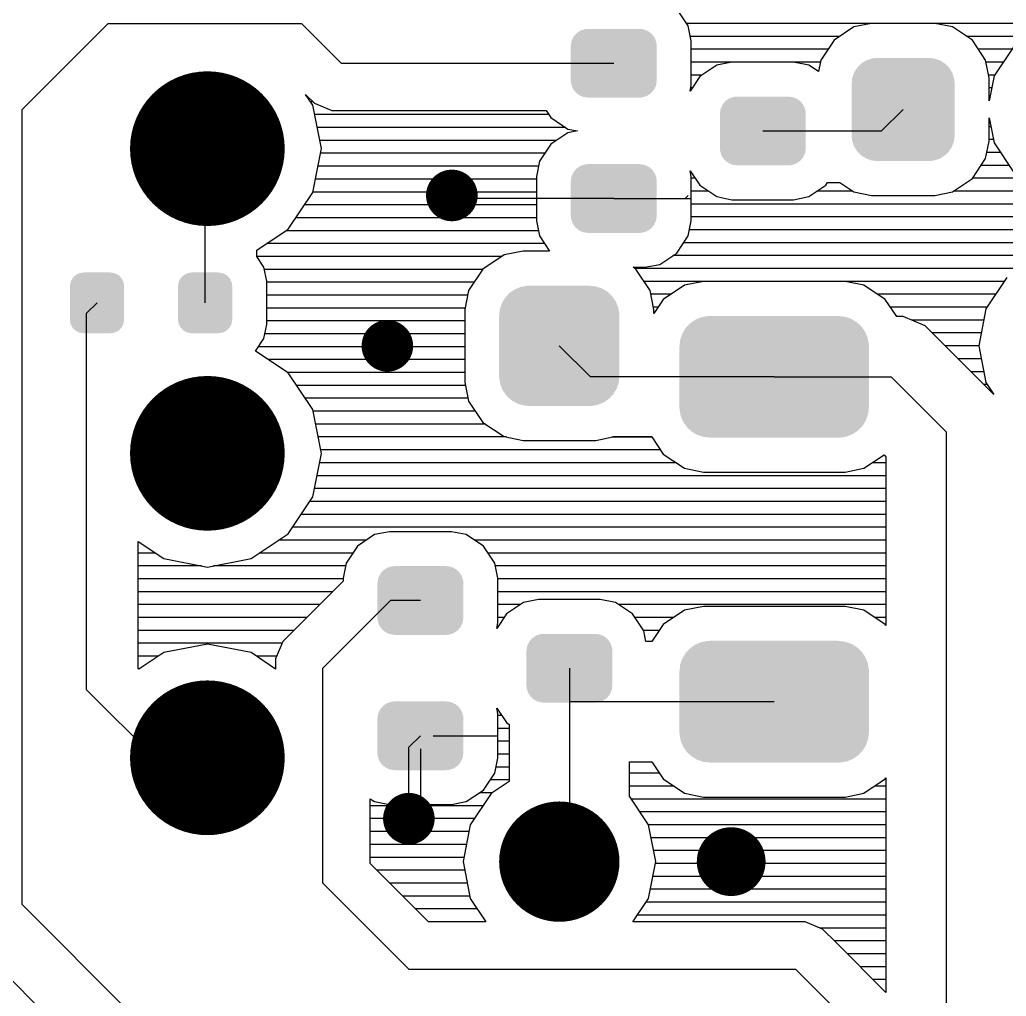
# Model space of a CAD drawing. Extents: x 295 to 953, y 10 to 290.
# Drawn here: x 745.88 to 783.78, y 225.68 to 263.19 of the extents above; entities that cross this region are included whole.
import ezdxf

# ---------------------------------------------------------------- set-up
doc = ezdxf.new("R2010")
doc.units = 0
doc.header["$LTSCALE"] = 5
doc.header["$MEASUREMENT"] = 0
doc.layers.get('0').update_dxf_attribs({"linetype": 'CONTINUOUS', "lineweight": 25})
doc.layers.add('DV-DPO-A6_BOT', color=7, linetype='CONTINUOUS')

msp = doc.modelspace()

# ---------------------------------------------------------------- linework, layer by layer
for points, const_width in [([(754.572, 258.237, -1), (751.601, 258.237, -1)], 2.972), ([(762.973, 256.44, -1), (761.982, 256.44, -1)], 0.991), ([(760.496, 250.662, -1), (759.506, 250.662, -1)], 0.991), ([(754.572, 246.534, -1), (751.601, 246.534, -1)], 2.972), ([(754.572, 234.839, -1), (751.601, 234.839, -1)], 2.972), ([(761.322, 232.501, -1), (760.331, 232.501, -1)], 0.991), ([(767.761, 230.85, -1), (765.449, 230.85, -1)], 2.311), ([(773.869, 230.85, -1), (772.548, 230.85, -1)], 1.321)]:
    msp.add_lwpolyline(points, format="xyb", close=True, dxfattribs=dict(const_width=const_width))
for points in [[(770.185, 262.615), (770.115, 262.675), (767.22, 262.615), (767.271, 262.675)], [(770.115, 262.675), (770.043, 262.737), (767.271, 262.675), (767.365, 262.737)], [(770.043, 262.737), (769.953, 262.777), (767.365, 262.737), (767.427, 262.777)], [(769.953, 262.777), (769.873, 262.813), (767.427, 262.777), (767.546, 262.813)], [(769.873, 262.813), (769.745, 262.832), (767.546, 262.813), (767.605, 262.832)], [(769.745, 262.832), (769.689, 262.84), (767.605, 262.832), (767.708, 262.84)], [(770.349, 262.179), (770.341, 262.281), (767.047, 262.179), (767.062, 262.281)], [(770.341, 262.281), (770.316, 262.364), (767.062, 262.281), (767.074, 262.364)], [(770.316, 262.364), (770.287, 262.46), (767.074, 262.364), (767.117, 262.46)], [(770.287, 262.46), (770.238, 262.533), (767.117, 262.46), (767.15, 262.533)], [(770.238, 262.533), (770.185, 262.615), (767.15, 262.533), (767.22, 262.615)], [(770.349, 260.858), (770.349, 262.179), (767.047, 260.858), (767.047, 262.179)], [(781.56, 261.366), (781.436, 261.495), (778.06, 261.366), (778.195, 261.495)], [(781.436, 261.495), (781.392, 261.524), (778.195, 261.495), (778.225, 261.524)], [(781.392, 261.524), (781.245, 261.62), (778.225, 261.524), (778.389, 261.62)], [(781.245, 261.62), (781.191, 261.639), (778.389, 261.62), (778.422, 261.639)], [(781.191, 261.639), (781.03, 261.697), (778.422, 261.639), (778.61, 261.697)], [(781.03, 261.697), (780.948, 261.707), (778.61, 261.697), (778.641, 261.707)], [(780.948, 261.707), (780.803, 261.724), (778.641, 261.707), (778.822, 261.724)], [(781.763, 260.96), (781.71, 261.133), (777.858, 260.96), (777.92, 261.133)], [(781.71, 261.133), (781.685, 261.175), (777.92, 261.133), (777.936, 261.175)], [(781.685, 261.175), (781.594, 261.33), (777.936, 261.175), (778.037, 261.33)], [(781.594, 261.33), (781.56, 261.366), (778.037, 261.33), (778.06, 261.366)], [(770.335, 260.756), (770.349, 260.858), (767.055, 260.756), (767.047, 260.858)], [(770.323, 260.674), (770.335, 260.756), (767.08, 260.674), (767.055, 260.756)], [(781.794, 260.733), (781.777, 260.915), (777.832, 260.733), (777.853, 260.915)], [(781.794, 258.752), (781.794, 260.733), (777.832, 258.752), (777.832, 260.733)], [(781.777, 260.915), (781.763, 260.96), (777.853, 260.915), (777.858, 260.96)], [(770.28, 260.578), (770.323, 260.674), (767.11, 260.578), (767.08, 260.674)], [(770.246, 260.504), (770.28, 260.578), (767.158, 260.504), (767.11, 260.578)], [(770.176, 260.422), (770.246, 260.504), (767.212, 260.422), (767.158, 260.504)], [(770.125, 260.363), (770.176, 260.422), (767.282, 260.363), (767.212, 260.422)], [(770.031, 260.301), (770.125, 260.363), (767.353, 260.301), (767.282, 260.363)], [(769.969, 260.26), (770.031, 260.301), (767.443, 260.26), (767.353, 260.301)], [(769.851, 260.224), (769.969, 260.26), (767.523, 260.224), (767.443, 260.26)], [(769.791, 260.206), (769.851, 260.224), (767.652, 260.206), (767.523, 260.224)], [(769.689, 260.198), (769.791, 260.206), (767.708, 260.198), (767.652, 260.206)], [(775.964, 259.931), (775.91, 260.013), (772.876, 259.931), (772.946, 260.013)], [(775.91, 260.013), (775.841, 260.073), (772.946, 260.013), (772.997, 260.073)], [(775.841, 260.073), (775.769, 260.135), (772.997, 260.073), (773.091, 260.135)], [(775.769, 260.135), (775.679, 260.175), (773.091, 260.135), (773.153, 260.175)], [(775.679, 260.175), (775.599, 260.211), (773.153, 260.175), (773.271, 260.211)], [(775.599, 260.211), (775.47, 260.23), (773.271, 260.211), (773.331, 260.23)], [(775.47, 260.23), (775.415, 260.238), (773.331, 260.23), (773.433, 260.238)], [(776.075, 259.577), (776.067, 259.679), (772.773, 259.577), (772.788, 259.679)], [(776.067, 259.679), (776.042, 259.762), (772.788, 259.679), (772.799, 259.762)], [(776.042, 259.762), (776.012, 259.858), (772.799, 259.762), (772.843, 259.858)], [(776.012, 259.858), (775.964, 259.931), (772.843, 259.858), (772.876, 259.931)], [(776.075, 258.256), (776.075, 259.577), (772.773, 258.256), (772.773, 259.577)], [(781.773, 258.57), (781.794, 258.752), (777.848, 258.57), (777.832, 258.752)], [(781.768, 258.525), (781.773, 258.57), (777.862, 258.525), (777.848, 258.57)], [(781.705, 258.352), (781.768, 258.525), (777.916, 258.352), (777.862, 258.525)], [(776.06, 258.154), (776.075, 258.256), (772.781, 258.154), (772.773, 258.256)], [(776.049, 258.072), (776.06, 258.154), (772.806, 258.072), (772.781, 258.154)], [(781.69, 258.31), (781.705, 258.352), (777.94, 258.31), (777.916, 258.352)], [(781.589, 258.155), (781.69, 258.31), (778.032, 258.155), (777.94, 258.31)], [(781.565, 258.119), (781.589, 258.155), (778.066, 258.119), (778.032, 258.155)], [(781.43, 257.99), (781.565, 258.119), (778.189, 257.99), (778.066, 258.119)], [(776.005, 257.976), (776.049, 258.072), (772.835, 257.976), (772.806, 258.072)], [(775.972, 257.902), (776.005, 257.976), (772.884, 257.902), (772.835, 257.976)], [(775.902, 257.82), (775.972, 257.902), (772.938, 257.82), (772.884, 257.902)], [(775.851, 257.761), (775.902, 257.82), (773.007, 257.761), (772.938, 257.82)], [(775.757, 257.699), (775.851, 257.761), (773.079, 257.699), (773.007, 257.761)], [(781.4, 257.961), (781.43, 257.99), (778.233, 257.961), (778.189, 257.99)], [(781.237, 257.865), (781.4, 257.961), (778.381, 257.865), (778.233, 257.961)], [(781.203, 257.845), (781.237, 257.865), (778.435, 257.845), (778.381, 257.865)], [(781.016, 257.787), (781.203, 257.845), (778.595, 257.787), (778.435, 257.845)], [(780.985, 257.778), (781.016, 257.787), (778.678, 257.778), (778.595, 257.787)], [(780.803, 257.761), (780.985, 257.778), (778.822, 257.761), (778.678, 257.778)], [(770.287, 257.262), (770.238, 257.336), (767.117, 257.262), (767.15, 257.336)], [(770.238, 257.336), (770.185, 257.418), (767.15, 257.336), (767.22, 257.418)], [(770.185, 257.418), (770.115, 257.478), (767.22, 257.418), (767.271, 257.478)], [(770.115, 257.478), (770.043, 257.539), (767.271, 257.478), (767.365, 257.539)], [(770.043, 257.539), (769.953, 257.58), (767.365, 257.539), (767.427, 257.58)], [(769.953, 257.58), (769.873, 257.616), (767.427, 257.58), (767.546, 257.616)], [(769.873, 257.616), (769.745, 257.634), (767.546, 257.616), (767.605, 257.634)], [(769.745, 257.634), (769.689, 257.642), (767.605, 257.634), (767.708, 257.642)], [(775.695, 257.658), (775.757, 257.699), (773.169, 257.658), (773.079, 257.699)], [(775.577, 257.622), (775.695, 257.658), (773.249, 257.622), (773.169, 257.658)], [(775.517, 257.604), (775.577, 257.622), (773.378, 257.604), (773.249, 257.622)], [(775.415, 257.596), (775.517, 257.604), (773.433, 257.596), (773.378, 257.604)], [(770.349, 256.982), (770.341, 257.084), (767.047, 256.982), (767.062, 257.084)], [(770.349, 255.661), (770.349, 256.982), (767.047, 255.661), (767.047, 256.982)], [(770.341, 257.084), (770.316, 257.166), (767.062, 257.084), (767.074, 257.166)], [(770.316, 257.166), (770.287, 257.262), (767.074, 257.166), (767.117, 257.262)], [(770.335, 255.559), (770.349, 255.661), (767.055, 255.559), (767.047, 255.661)], [(770.323, 255.477), (770.335, 255.559), (767.08, 255.477), (767.055, 255.559)], [(770.28, 255.381), (770.323, 255.477), (767.11, 255.381), (767.08, 255.477)], [(770.246, 255.307), (770.28, 255.381), (767.158, 255.307), (767.11, 255.381)], [(770.176, 255.225), (770.246, 255.307), (767.212, 255.225), (767.158, 255.307)], [(770.125, 255.165), (770.176, 255.225), (767.282, 255.165), (767.212, 255.225)], [(770.031, 255.104), (770.125, 255.165), (767.353, 255.104), (767.282, 255.165)], [(769.969, 255.063), (770.031, 255.104), (767.443, 255.063), (767.353, 255.104)], [(769.851, 255.027), (769.969, 255.063), (767.523, 255.027), (767.443, 255.063)], [(769.791, 255.009), (769.851, 255.027), (767.652, 255.009), (767.523, 255.027)], [(769.689, 255.001), (769.791, 255.009), (767.708, 255.001), (767.652, 255.009)], [(749.856, 253.126), (749.793, 253.257), (747.834, 253.126), (747.904, 253.257)], [(749.793, 253.257), (749.778, 253.272), (747.904, 253.257), (747.911, 253.272)], [(749.778, 253.272), (749.678, 253.375), (747.911, 253.272), (748.019, 253.375)], [(749.678, 253.375), (749.657, 253.386), (748.019, 253.375), (748.031, 253.386)], [(749.657, 253.386), (749.531, 253.451), (748.031, 253.386), (748.168, 253.451)], [(749.531, 253.451), (749.497, 253.457), (748.168, 253.451), (748.18, 253.457)], [(749.497, 253.457), (749.368, 253.477), (748.18, 253.457), (748.325, 253.477)], [(749.368, 253.477), (749.368, 253.482), (748.325, 253.477), (748.325, 253.482)], [(754.01, 253.126), (753.947, 253.257), (751.988, 253.126), (752.058, 253.257)], [(753.947, 253.257), (753.932, 253.272), (752.058, 253.257), (752.065, 253.272)], [(753.932, 253.272), (753.832, 253.375), (752.065, 253.272), (752.173, 253.375)], [(753.832, 253.375), (753.811, 253.386), (752.173, 253.375), (752.185, 253.386)], [(753.811, 253.386), (753.685, 253.451), (752.185, 253.386), (752.322, 253.451)], [(753.685, 253.451), (753.651, 253.457), (752.322, 253.451), (752.334, 253.457)], [(753.651, 253.457), (753.522, 253.477), (752.334, 253.457), (752.479, 253.477)], [(753.522, 253.477), (753.522, 253.482), (752.479, 253.477), (752.479, 253.482)], [(749.887, 252.963), (749.865, 253.108), (747.807, 252.963), (747.831, 253.108)], [(749.887, 252.96), (749.887, 252.963), (747.807, 252.96), (747.807, 252.963)], [(749.887, 251.666), (749.887, 252.96), (747.807, 251.666), (747.807, 252.96)], [(749.865, 253.108), (749.856, 253.126), (747.831, 253.108), (747.834, 253.126)], [(754.041, 252.963), (754.019, 253.108), (751.96, 252.963), (751.985, 253.108)], [(754.041, 252.96), (754.041, 252.963), (751.96, 252.96), (751.96, 252.963)], [(754.041, 251.666), (754.041, 252.96), (751.96, 251.666), (751.96, 252.96)], [(754.019, 253.108), (754.01, 253.126), (751.985, 253.108), (751.988, 253.126)], [(768.452, 252.743), (768.304, 252.831), (764.768, 252.743), (764.894, 252.831)], [(768.304, 252.831), (768.24, 252.869), (764.894, 252.831), (764.985, 252.869)], [(768.24, 252.869), (768.069, 252.926), (764.985, 252.869), (765.122, 252.926)], [(768.069, 252.926), (768.006, 252.947), (765.122, 252.926), (765.237, 252.947)], [(768.006, 252.947), (767.79, 252.97), (765.237, 252.947), (765.364, 252.97)], [(767.79, 252.97), (767.761, 252.973), (765.364, 252.97), (765.449, 252.973)], [(768.774, 252.373), (768.679, 252.509), (764.443, 252.373), (764.523, 252.509)], [(768.679, 252.509), (768.633, 252.575), (764.523, 252.509), (764.585, 252.575)], [(768.633, 252.575), (768.51, 252.69), (764.585, 252.575), (764.691, 252.69)], [(768.51, 252.69), (768.452, 252.743), (764.691, 252.69), (764.768, 252.743)], [(768.913, 251.902), (768.884, 252.063), (764.303, 251.902), (764.32, 252.063)], [(768.884, 252.063), (768.869, 252.145), (764.32, 252.063), (764.347, 252.145)], [(768.869, 252.145), (768.806, 252.297), (764.347, 252.145), (764.398, 252.297)], [(768.806, 252.297), (768.774, 252.373), (764.398, 252.297), (764.443, 252.373)], [(749.887, 251.662), (749.887, 251.666), (747.807, 251.662), (747.807, 251.666)], [(749.862, 251.517), (749.887, 251.662), (747.829, 251.517), (747.807, 251.662)], [(754.041, 251.662), (754.041, 251.666), (751.96, 251.662), (751.96, 251.666)], [(754.016, 251.517), (754.041, 251.662), (751.982, 251.517), (751.96, 251.662)], [(768.916, 251.818), (768.913, 251.902), (764.293, 251.818), (764.303, 251.902)], [(768.916, 249.506), (768.916, 251.818), (764.293, 249.506), (764.293, 251.818)], [(778.026, 251.578), (777.879, 251.664), (771.702, 251.578), (771.826, 251.664)], [(777.879, 251.664), (777.812, 251.704), (771.826, 251.664), (771.92, 251.704)], [(777.812, 251.704), (777.64, 251.76), (771.92, 251.704), (772.055, 251.76)], [(777.64, 251.76), (777.576, 251.781), (772.055, 251.76), (772.168, 251.781)], [(777.576, 251.781), (777.348, 251.806), (772.168, 251.781), (772.299, 251.806)], [(777.348, 251.806), (777.33, 251.808), (772.299, 251.806), (772.349, 251.808)], [(777.33, 251.808), (777.33, 251.809), (772.349, 251.808), (772.39, 251.809)], [(777.33, 251.809), (777.33, 251.814), (772.39, 251.809), (772.39, 251.814)], [(749.859, 251.5), (749.862, 251.517), (747.837, 251.5), (747.829, 251.517)], [(749.79, 251.369), (749.859, 251.5), (747.901, 251.369), (747.837, 251.5)], [(749.782, 251.354), (749.79, 251.369), (747.915, 251.354), (747.901, 251.369)], [(749.674, 251.251), (749.782, 251.354), (748.016, 251.251), (747.915, 251.354)], [(754.013, 251.5), (754.016, 251.517), (751.991, 251.5), (751.982, 251.517)], [(753.944, 251.369), (754.013, 251.5), (752.055, 251.369), (751.991, 251.5)], [(753.936, 251.354), (753.944, 251.369), (752.069, 251.354), (752.055, 251.369)], [(753.828, 251.251), (753.936, 251.354), (752.17, 251.251), (752.069, 251.354)], [(778.351, 251.207), (778.257, 251.341), (771.374, 251.207), (771.454, 251.341)], [(778.257, 251.341), (778.209, 251.41), (771.454, 251.341), (771.518, 251.41)], [(778.209, 251.41), (778.086, 251.522), (771.518, 251.41), (771.623, 251.522)], [(778.086, 251.522), (778.026, 251.578), (771.623, 251.522), (771.702, 251.578)], [(749.663, 251.24), (749.674, 251.251), (748.036, 251.24), (748.016, 251.251)], [(749.525, 251.174), (749.663, 251.24), (748.162, 251.174), (748.036, 251.24)], [(749.514, 251.169), (749.525, 251.174), (748.196, 251.169), (748.162, 251.174)], [(749.368, 251.148), (749.514, 251.169), (748.325, 251.148), (748.196, 251.169)], [(749.368, 251.144), (749.368, 251.148), (748.325, 251.144), (748.325, 251.148)], [(753.817, 251.24), (753.828, 251.251), (752.19, 251.24), (752.17, 251.251)], [(753.679, 251.174), (753.817, 251.24), (752.316, 251.174), (752.19, 251.24)], [(753.668, 251.169), (753.679, 251.174), (752.35, 251.169), (752.316, 251.174)], [(753.522, 251.148), (753.668, 251.169), (752.479, 251.148), (752.35, 251.169)], [(753.522, 251.144), (753.522, 251.148), (752.479, 251.144), (752.479, 251.148)], [(778.495, 250.734), (778.465, 250.892), (771.231, 250.734), (771.248, 250.892)], [(778.465, 250.892), (778.448, 250.978), (771.248, 250.892), (771.277, 250.978)], [(778.448, 250.978), (778.385, 251.127), (771.277, 250.978), (771.327, 251.127)], [(778.385, 251.127), (778.351, 251.207), (771.327, 251.127), (771.374, 251.207)], [(778.499, 250.645), (778.495, 250.734), (771.221, 250.645), (771.231, 250.734)], [(778.499, 250.642), (778.499, 250.645), (771.221, 250.642), (771.221, 250.645)], [(778.499, 248.304), (778.499, 250.642), (771.221, 248.304), (771.221, 250.642)], [(768.907, 249.421), (768.916, 249.506), (764.297, 249.421), (764.293, 249.506)], [(768.89, 249.261), (768.907, 249.421), (764.326, 249.261), (764.297, 249.421)], [(768.863, 249.179), (768.89, 249.261), (764.341, 249.179), (764.326, 249.261)], [(768.812, 249.027), (768.863, 249.179), (764.404, 249.027), (764.341, 249.179)], [(768.767, 248.951), (768.812, 249.027), (764.436, 248.951), (764.404, 249.027)], [(768.686, 248.814), (768.767, 248.951), (764.531, 248.814), (764.436, 248.951)], [(768.625, 248.748), (768.686, 248.814), (764.577, 248.748), (764.531, 248.814)], [(768.518, 248.634), (768.625, 248.748), (764.7, 248.634), (764.577, 248.748)], [(768.442, 248.58), (768.518, 248.634), (764.757, 248.58), (764.7, 248.634)], [(768.316, 248.493), (768.442, 248.58), (764.905, 248.493), (764.757, 248.58)], [(768.225, 248.455), (768.316, 248.493), (764.97, 248.455), (764.905, 248.493)], [(768.088, 248.398), (768.225, 248.455), (765.14, 248.398), (764.97, 248.455)], [(767.973, 248.377), (768.088, 248.398), (765.204, 248.377), (765.14, 248.398)], [(767.845, 248.354), (767.973, 248.377), (765.42, 248.354), (765.204, 248.377)], [(767.761, 248.35), (767.845, 248.354), (765.449, 248.35), (765.42, 248.354)], [(778.499, 248.301), (778.499, 248.304), (771.221, 248.301), (771.221, 248.304)], [(778.489, 248.212), (778.499, 248.301), (771.225, 248.212), (771.221, 248.301)], [(778.471, 248.054), (778.489, 248.212), (771.255, 248.054), (771.225, 248.212)], [(778.442, 247.968), (778.471, 248.054), (771.271, 247.968), (771.255, 248.054)], [(778.392, 247.819), (778.442, 247.968), (771.335, 247.819), (771.271, 247.968)], [(778.345, 247.74), (778.392, 247.819), (771.368, 247.74), (771.335, 247.819)], [(778.266, 247.606), (778.345, 247.74), (771.463, 247.606), (771.368, 247.74)], [(778.202, 247.537), (778.266, 247.606), (771.511, 247.537), (771.463, 247.606)], [(778.097, 247.424), (778.202, 247.537), (771.634, 247.424), (771.511, 247.537)], [(778.018, 247.368), (778.097, 247.424), (771.694, 247.368), (771.634, 247.424)], [(777.893, 247.282), (778.018, 247.368), (771.841, 247.282), (771.694, 247.368)], [(777.8, 247.243), (777.893, 247.282), (771.908, 247.243), (771.841, 247.282)], [(777.664, 247.186), (777.8, 247.243), (772.08, 247.186), (771.908, 247.243)], [(777.551, 247.165), (777.664, 247.186), (772.143, 247.165), (772.08, 247.186)], [(777.42, 247.14), (777.551, 247.165), (772.372, 247.14), (772.143, 247.165)], [(777.37, 247.138), (777.42, 247.14), (772.39, 247.138), (772.372, 247.14)], [(777.33, 247.137), (777.37, 247.138), (772.39, 247.137), (772.39, 247.138)], [(777.33, 247.132), (777.33, 247.137), (772.39, 247.132), (772.39, 247.137)], [(762.524, 242.14), (762.444, 242.176), (759.998, 242.14), (760.116, 242.176)], [(762.444, 242.176), (762.315, 242.194), (760.116, 242.176), (760.176, 242.194)], [(762.315, 242.194), (762.259, 242.202), (760.176, 242.194), (760.278, 242.202)], [(762.887, 241.726), (762.857, 241.822), (759.644, 241.726), (759.687, 241.822)], [(762.857, 241.822), (762.809, 241.896), (759.687, 241.822), (759.721, 241.896)], [(762.809, 241.896), (762.755, 241.978), (759.721, 241.896), (759.791, 241.978)], [(762.755, 241.978), (762.686, 242.038), (759.791, 241.978), (759.842, 242.038)], [(762.686, 242.038), (762.614, 242.099), (759.842, 242.038), (759.936, 242.099)], [(762.614, 242.099), (762.524, 242.14), (759.936, 242.099), (759.998, 242.14)], [(762.92, 241.542), (762.912, 241.644), (759.618, 241.542), (759.632, 241.644)], [(762.92, 240.221), (762.92, 241.542), (759.618, 240.221), (759.618, 241.542)], [(762.912, 241.644), (762.887, 241.726), (759.632, 241.644), (759.644, 241.726)], [(762.905, 240.119), (762.92, 240.221), (759.626, 240.119), (759.618, 240.221)], [(762.894, 240.036), (762.905, 240.119), (759.651, 240.036), (759.626, 240.119)], [(762.85, 239.941), (762.894, 240.036), (759.68, 239.941), (759.651, 240.036)], [(762.817, 239.867), (762.85, 239.941), (759.729, 239.867), (759.68, 239.941)], [(762.747, 239.785), (762.817, 239.867), (759.782, 239.785), (759.729, 239.867)], [(762.696, 239.725), (762.747, 239.785), (759.852, 239.725), (759.782, 239.785)], [(762.602, 239.664), (762.696, 239.725), (759.924, 239.664), (759.852, 239.725)], [(762.54, 239.623), (762.602, 239.664), (760.014, 239.623), (759.924, 239.664)], [(762.421, 239.587), (762.54, 239.623), (760.094, 239.587), (760.014, 239.623)], [(762.362, 239.568), (762.421, 239.587), (760.222, 239.568), (760.094, 239.587)], [(762.259, 239.56), (762.362, 239.568), (760.278, 239.56), (760.222, 239.568)], [(768.339, 239.497), (768.25, 239.538), (765.662, 239.497), (765.723, 239.538)], [(768.25, 239.538), (768.17, 239.574), (765.723, 239.538), (765.842, 239.574)], [(768.17, 239.574), (768.041, 239.592), (765.842, 239.574), (765.902, 239.592)], [(768.041, 239.592), (767.985, 239.6), (765.902, 239.592), (766.004, 239.6)], [(768.612, 239.124), (768.583, 239.22), (765.37, 239.124), (765.413, 239.22)], [(768.583, 239.22), (768.535, 239.294), (765.413, 239.22), (765.447, 239.294)], [(768.535, 239.294), (768.481, 239.376), (765.447, 239.294), (765.517, 239.376)], [(768.481, 239.376), (768.411, 239.436), (765.517, 239.376), (765.568, 239.436)], [(768.411, 239.436), (768.339, 239.497), (765.568, 239.436), (765.662, 239.497)], [(778.026, 239.096), (777.879, 239.183), (771.702, 239.096), (771.826, 239.183)], [(777.879, 239.183), (777.812, 239.222), (771.826, 239.183), (771.92, 239.222)], [(777.812, 239.222), (777.64, 239.279), (771.92, 239.222), (772.055, 239.279)], [(777.64, 239.279), (777.576, 239.3), (772.055, 239.279), (772.168, 239.3)], [(777.576, 239.3), (777.348, 239.324), (772.168, 239.3), (772.299, 239.324)], [(777.348, 239.324), (777.33, 239.326), (772.299, 239.324), (772.349, 239.326)], [(777.33, 239.326), (777.33, 239.328), (772.349, 239.326), (772.39, 239.328)], [(777.33, 239.328), (777.33, 239.333), (772.39, 239.328), (772.39, 239.333)], [(768.645, 238.94), (768.638, 239.042), (765.343, 238.94), (765.358, 239.042)], [(768.645, 237.619), (768.645, 238.94), (765.343, 237.619), (765.343, 238.94)], [(768.638, 239.042), (768.612, 239.124), (765.358, 239.042), (765.37, 239.124)], [(778.351, 238.725), (778.257, 238.859), (771.374, 238.725), (771.454, 238.859)], [(778.257, 238.859), (778.209, 238.928), (771.454, 238.859), (771.518, 238.928)], [(778.209, 238.928), (778.086, 239.041), (771.518, 238.928), (771.623, 239.041)], [(778.086, 239.041), (778.026, 239.096), (771.623, 239.041), (771.702, 239.096)], [(778.495, 238.253), (778.465, 238.41), (771.231, 238.253), (771.248, 238.41)], [(778.465, 238.41), (778.448, 238.497), (771.248, 238.41), (771.277, 238.497)], [(778.448, 238.497), (778.385, 238.646), (771.277, 238.497), (771.327, 238.646)], [(778.385, 238.646), (778.351, 238.725), (771.327, 238.646), (771.374, 238.725)], [(778.499, 238.164), (778.495, 238.253), (771.221, 238.164), (771.231, 238.253)], [(778.499, 238.16), (778.499, 238.164), (771.221, 238.16), (771.221, 238.164)], [(778.499, 235.823), (778.499, 238.16), (771.221, 235.823), (771.221, 238.16)], [(768.631, 237.517), (768.645, 237.619), (765.351, 237.517), (765.343, 237.619)], [(768.619, 237.434), (768.631, 237.517), (765.377, 237.434), (765.351, 237.517)], [(768.576, 237.339), (768.619, 237.434), (765.406, 237.339), (765.377, 237.434)], [(768.542, 237.265), (768.576, 237.339), (765.454, 237.265), (765.406, 237.339)], [(768.472, 237.183), (768.542, 237.265), (765.508, 237.183), (765.454, 237.265)], [(762.686, 236.84), (762.614, 236.902), (759.842, 236.84), (759.936, 236.902)], [(762.614, 236.902), (762.524, 236.942), (759.936, 236.902), (759.998, 236.942)], [(762.524, 236.942), (762.444, 236.978), (759.998, 236.942), (760.116, 236.978)], [(762.444, 236.978), (762.315, 236.997), (760.116, 236.978), (760.176, 236.997)], [(762.315, 236.997), (762.259, 237.005), (760.176, 236.997), (760.278, 237.005)], [(768.421, 237.123), (768.472, 237.183), (765.578, 237.123), (765.508, 237.183)], [(768.327, 237.062), (768.421, 237.123), (765.65, 237.062), (765.578, 237.123)], [(768.265, 237.021), (768.327, 237.062), (765.739, 237.021), (765.65, 237.062)], [(768.147, 236.985), (768.265, 237.021), (765.819, 236.985), (765.739, 237.021)], [(768.087, 236.966), (768.147, 236.985), (765.948, 236.966), (765.819, 236.985)], [(767.985, 236.959), (768.087, 236.966), (766.004, 236.959), (765.948, 236.966)], [(762.912, 236.447), (762.887, 236.529), (759.632, 236.447), (759.644, 236.529)], [(762.887, 236.529), (762.857, 236.625), (759.644, 236.529), (759.687, 236.625)], [(762.857, 236.625), (762.809, 236.699), (759.687, 236.625), (759.721, 236.699)], [(762.809, 236.699), (762.755, 236.781), (759.721, 236.699), (759.791, 236.781)], [(762.755, 236.781), (762.686, 236.84), (759.791, 236.781), (759.842, 236.84)], [(762.92, 236.344), (762.912, 236.447), (759.618, 236.344), (759.632, 236.447)], [(762.92, 235.024), (762.92, 236.344), (759.618, 235.024), (759.618, 236.344)], [(778.499, 235.819), (778.499, 235.823), (771.221, 235.819), (771.221, 235.823)], [(778.489, 235.73), (778.499, 235.819), (771.225, 235.73), (771.221, 235.819)], [(778.471, 235.573), (778.489, 235.73), (771.255, 235.573), (771.225, 235.73)], [(778.442, 235.486), (778.471, 235.573), (771.271, 235.486), (771.255, 235.573)], [(778.392, 235.337), (778.442, 235.486), (771.335, 235.337), (771.271, 235.486)], [(762.905, 234.921), (762.92, 235.024), (759.626, 234.921), (759.618, 235.024)], [(778.345, 235.258), (778.392, 235.337), (771.368, 235.258), (771.335, 235.337)], [(778.266, 235.124), (778.345, 235.258), (771.463, 235.124), (771.368, 235.258)], [(778.202, 235.055), (778.266, 235.124), (771.511, 235.055), (771.463, 235.124)], [(778.097, 234.942), (778.202, 235.055), (771.634, 234.942), (771.511, 235.055)], [(762.894, 234.839), (762.905, 234.921), (759.651, 234.839), (759.626, 234.921)], [(762.85, 234.743), (762.894, 234.839), (759.68, 234.743), (759.651, 234.839)], [(762.817, 234.669), (762.85, 234.743), (759.729, 234.669), (759.68, 234.743)], [(762.747, 234.587), (762.817, 234.669), (759.782, 234.587), (759.729, 234.669)], [(762.696, 234.528), (762.747, 234.587), (759.852, 234.528), (759.782, 234.587)], [(778.018, 234.887), (778.097, 234.942), (771.694, 234.887), (771.634, 234.942)], [(777.893, 234.8), (778.018, 234.887), (771.841, 234.8), (771.694, 234.887)], [(777.8, 234.761), (777.893, 234.8), (771.908, 234.761), (771.841, 234.8)], [(777.664, 234.704), (777.8, 234.761), (772.08, 234.704), (771.908, 234.761)], [(777.551, 234.683), (777.664, 234.704), (772.143, 234.683), (772.08, 234.704)], [(777.42, 234.659), (777.551, 234.683), (772.372, 234.659), (772.143, 234.683)], [(777.37, 234.657), (777.42, 234.659), (772.39, 234.657), (772.372, 234.659)], [(777.33, 234.655), (777.37, 234.657), (772.39, 234.655), (772.39, 234.657)], [(777.33, 234.65), (777.33, 234.655), (772.39, 234.65), (772.39, 234.655)], [(762.602, 234.466), (762.696, 234.528), (759.924, 234.466), (759.852, 234.528)], [(762.54, 234.426), (762.602, 234.466), (760.014, 234.426), (759.924, 234.466)], [(762.421, 234.389), (762.54, 234.426), (760.094, 234.389), (760.014, 234.426)], [(762.362, 234.371), (762.421, 234.389), (760.222, 234.371), (760.094, 234.389)], [(762.259, 234.363), (762.362, 234.371), (760.278, 234.363), (760.222, 234.371)]]:
    msp.add_solid(points)
at = {"layer": 'DV-DPO-A6_BOT'}
for p, q in [((771.558, 262.952), (771.122, 263.606)), ((745.967, 259.742), (749.269, 263.044)), ((749.269, 263.044), (756.699, 263.044)), ((756.699, 263.044), (758.231, 261.519)), ((786.093, 263.044), (771.498, 263.044)), ((778.598, 263.044), (777.924, 262.912)), ((781.035, 263.044), (778.598, 263.044)), ((781.708, 262.912), (781.035, 263.044)), ((771.67, 262.377), (771.558, 262.952)), ((777.924, 262.912), (777.158, 262.404)), ((782.474, 262.404), (781.708, 262.912)), ((777.383, 262.549), (771.637, 262.549)), ((771.67, 260.66), (771.67, 262.377)), ((777.158, 262.404), (776.65, 261.638)), ((784.68, 262.549), (782.25, 262.549)), ((782.983, 261.638), (782.474, 262.404)), ((776.927, 262.054), (771.67, 262.054)), ((783.993, 262.054), (782.705, 262.054)), ((784.039, 262.126), (783.313, 261.03)), ((758.231, 261.519), (768.698, 261.519)), ((776.636, 261.558), (771.67, 261.558)), ((773.235, 261.558), (772.661, 261.446)), ((775.606, 261.558), (773.235, 261.558)), ((776.187, 261.446), (775.606, 261.558)), ((776.65, 261.638), (776.557, 261.195)), ((783.115, 260.964), (782.983, 261.638)), ((783.663, 261.558), (782.996, 261.558)), ((772.661, 261.446), (772, 261.01)), ((776.557, 261.195), (776.187, 261.446)), ((772, 261.01), (771.63, 260.449)), ((772.086, 261.063), (771.67, 261.063)), ((783.333, 261.063), (783.095, 261.063)), ((783.313, 261.03), (783.115, 260.073)), ((783.115, 260.073), (783.115, 260.964)), ((771.63, 260.449), (771.67, 260.66)), ((771.71, 260.568), (771.657, 260.568)), ((783.22, 260.568), (783.115, 260.568)), ((756.857, 260.323), (757.201, 259.98)), ((757.135, 259.914), (756.857, 260.323)), ((757.141, 260.039), (757.049, 260.039)), ((757.201, 259.98), (757.868, 259.703)), ((783.121, 260.073), (783.115, 260.073)), ((745.967, 229.199), (745.967, 259.742)), ((757.465, 258.237), (757.135, 259.914)), ((757.868, 259.703), (766.103, 259.703)), ((766.103, 259.703), (766.281, 259.432)), ((778.987, 258.917), (779.813, 259.742)), ((766.209, 259.544), (757.207, 259.544)), ((766.281, 259.432), (766.935, 258.989)), ((783.115, 258.527), (783.115, 259.419)), ((783.115, 259.419), (783.313, 258.455)), ((766.856, 259.049), (757.306, 259.049)), ((766.935, 258.844), (766.281, 258.408)), ((766.935, 258.989), (767.305, 258.917)), ((767.305, 258.917), (766.935, 258.844)), ((774.424, 258.917), (778.987, 258.917)), ((783.187, 259.082), (783.115, 259.082)), ((766.499, 258.554), (757.405, 258.554)), ((782.983, 257.854), (783.115, 258.527)), ((783.287, 258.587), (783.115, 258.587)), ((753.001, 258.151), (753.086, 258.237)), ((753.001, 252.313), (753.001, 258.151)), ((757.135, 256.559), (757.465, 258.237)), ((766.281, 258.408), (765.845, 257.755)), ((783.551, 258.091), (783.029, 258.091)), ((783.313, 258.455), (784.039, 257.365)), ((766.05, 258.058), (757.432, 258.058)), ((765.845, 257.755), (765.726, 257.173)), ((782.474, 257.088), (782.983, 257.854)), ((765.806, 257.563), (757.333, 257.563)), ((771.67, 257.173), (771.63, 257.385)), ((771.63, 257.385), (772, 256.83)), ((783.881, 257.596), (782.818, 257.596)), ((765.726, 257.068), (757.234, 257.068)), ((765.726, 257.173), (765.726, 255.463)), ((771.67, 255.463), (771.67, 257.173)), ((771.822, 257.101), (771.67, 257.101)), ((781.708, 256.579), (782.474, 257.088)), ((784.429, 257.101), (782.481, 257.101)), ((765.726, 256.572), (757.135, 256.572)), ((772.337, 256.605), (771.67, 256.605)), ((772, 256.83), (772.661, 256.394)), ((776.187, 256.394), (776.841, 256.83)), ((777.878, 256.605), (776.504, 256.605)), ((776.841, 256.83), (776.914, 256.936)), ((776.914, 256.936), (777.383, 256.936)), ((777.383, 256.936), (777.924, 256.579)), ((777.924, 256.579), (778.598, 256.44)), ((781.035, 256.44), (781.708, 256.579)), ((785.268, 256.605), (781.754, 256.605)), ((756.184, 255.139), (757.135, 256.559)), ((763.428, 256.321), (762.477, 256.44)), ((768.698, 256.321), (763.428, 256.321)), ((768.203, 256.321), (765.726, 256.321)), ((768.698, 256.321), (771.439, 256.321)), ((769.194, 256.321), (771.67, 256.321)), ((771.439, 256.321), (771.558, 256.44)), ((772.661, 256.394), (773.235, 256.275)), ((773.235, 256.275), (775.606, 256.275)), ((775.606, 256.275), (776.187, 256.394)), ((778.598, 256.44), (781.035, 256.44)), ((765.726, 256.077), (756.804, 256.077)), ((812.476, 256.11), (771.67, 256.11)), ((765.726, 255.582), (756.474, 255.582)), ((765.726, 255.463), (765.845, 254.888)), ((771.558, 254.888), (771.67, 255.463)), ((816.128, 255.615), (771.67, 255.615)), ((754.982, 254.34), (756.184, 255.139)), ((765.806, 255.086), (756.098, 255.086)), ((816.128, 255.12), (771.604, 255.12)), ((765.845, 254.888), (766.235, 254.294)), ((771.122, 254.228), (771.558, 254.888)), ((754.982, 254.089), (754.982, 254.34)), ((766.043, 254.591), (755.358, 254.591)), ((765.211, 254.294), (764.485, 254.155)), ((766.235, 254.294), (765.211, 254.294)), ((816.128, 254.624), (771.386, 254.624)), ((764.399, 254.096), (754.982, 254.096)), ((755.259, 253.68), (754.982, 254.089)), ((764.485, 254.155), (763.666, 253.607)), ((770.462, 253.792), (771.122, 254.228)), ((785.235, 254.129), (770.97, 254.129)), ((755.365, 253.145), (755.259, 253.68)), ((763.659, 253.601), (755.272, 253.601)), ((763.666, 253.607), (763.118, 252.788)), ((769.55, 253.607), (769.438, 253.68)), ((769.438, 253.68), (769.887, 253.68)), ((784.33, 253.634), (769.504, 253.634)), ((770.098, 252.788), (769.55, 253.607)), ((769.887, 253.68), (770.462, 253.792)), ((783.802, 253.284), (782.996, 252.082)), ((755.365, 251.481), (755.365, 253.145)), ((763.329, 253.105), (755.365, 253.105)), ((763.118, 252.788), (762.973, 252.062)), ((783.709, 253.138), (769.861, 253.138)), ((770.237, 252.062), (770.098, 252.788)), ((771.419, 252.993), (770.6, 252.438)), ((772.146, 253.138), (771.419, 252.993)), ((777.581, 253.138), (772.146, 253.138)), ((778.307, 252.993), (777.581, 253.138)), ((779.126, 252.438), (778.307, 252.993)), ((763.085, 252.61), (755.365, 252.61)), ((770.904, 252.643), (770.125, 252.643)), ((770.6, 252.438), (770.237, 251.903)), ((783.372, 252.643), (778.822, 252.643)), ((779.568, 251.784), (779.126, 252.438)), ((748.444, 251.917), (748.847, 252.313)), ((762.986, 252.115), (755.365, 252.115)), ((762.973, 252.062), (762.973, 249.262)), ((770.402, 252.148), (770.224, 252.148)), ((770.237, 251.903), (770.237, 252.062)), ((783.042, 252.148), (779.324, 252.148)), ((782.996, 252.082), (782.719, 250.662)), ((748.444, 237.454), (748.444, 251.917)), ((779.813, 251.784), (779.568, 251.784)), ((780.665, 251.434), (779.813, 251.784)), ((782.917, 251.652), (780.13, 251.652)), ((755.259, 250.946), (755.365, 251.481)), ((762.973, 251.619), (755.365, 251.619)), ((781.312, 250.781), (780.665, 251.434)), ((754.936, 250.464), (755.259, 250.946)), ((762.973, 251.124), (755.292, 251.124)), ((782.818, 251.157), (780.936, 251.157)), ((762.973, 250.629), (755.041, 250.629)), ((767.8, 249.473), (766.605, 250.662)), ((782.778, 249.321), (781.312, 250.781)), ((782.719, 250.662), (781.431, 250.662)), ((782.719, 250.662), (782.996, 249.249)), ((756.184, 249.632), (754.936, 250.464)), ((762.973, 250.133), (755.437, 250.133)), ((782.818, 250.167), (781.926, 250.167)), ((762.973, 249.638), (756.177, 249.638)), ((757.135, 248.212), (756.184, 249.632)), ((774.86, 249.473), (767.8, 249.473)), ((774.86, 249.473), (779.357, 249.473)), ((779.357, 249.473), (781.464, 247.36)), ((782.917, 249.671), (782.421, 249.671)), ((762.999, 249.143), (756.514, 249.143)), ((762.973, 249.262), (763.118, 248.542)), ((783.293, 248.799), (782.778, 249.321)), ((783.042, 249.176), (782.917, 249.176)), ((782.996, 249.249), (783.293, 248.799)), ((763.098, 248.648), (756.844, 248.648)), ((763.118, 248.542), (763.666, 247.723)), ((757.465, 246.534), (757.135, 248.212)), ((763.382, 248.152), (757.141, 248.152)), ((763.772, 247.657), (757.24, 247.657)), ((763.666, 247.723), (764.485, 247.175)), ((764.571, 247.162), (757.339, 247.162)), ((764.485, 247.175), (765.211, 247.03)), ((768.005, 247.03), (768.665, 247.162)), ((770.164, 247.162), (768.645, 247.162)), ((768.665, 247.162), (770.158, 247.162)), ((770.158, 247.162), (770.6, 246.508)), ((781.464, 247.36), (781.464, 182.971)), ((765.211, 247.03), (768.005, 247.03)), ((757.135, 244.864), (757.465, 246.534)), ((770.495, 246.666), (757.438, 246.666)), ((770.6, 246.508), (771.419, 245.96)), ((778.307, 245.96), (779.08, 246.475)), ((779.08, 246.475), (779.152, 246.402)), ((779.152, 246.402), (779.152, 239.917)), ((771.109, 246.171), (757.392, 246.171)), ((771.419, 245.96), (772.146, 245.814)), ((777.581, 245.814), (778.307, 245.96)), ((779.152, 246.171), (778.618, 246.171)), ((779.152, 245.676), (757.293, 245.676)), ((772.146, 245.814), (777.581, 245.814)), ((756.184, 243.444), (757.135, 244.864)), ((779.152, 245.18), (757.194, 245.18)), ((779.152, 244.685), (757.009, 244.685)), ((779.152, 244.19), (756.679, 244.19)), ((779.152, 243.695), (756.349, 243.695)), ((754.764, 242.493), (756.184, 243.444)), ((759.506, 243.411), (758.852, 242.968)), ((760.087, 243.523), (759.506, 243.411)), ((762.458, 243.523), (760.087, 243.523)), ((763.032, 243.411), (762.458, 243.523)), ((763.692, 242.968), (763.032, 243.411)), ((750.425, 238.279), (750.425, 243.153)), ((750.425, 243.153), (751.416, 242.493)), ((759.189, 243.199), (755.814, 243.199)), ((758.852, 242.968), (758.416, 242.314)), ((779.152, 243.199), (763.349, 243.199)), ((764.128, 242.314), (763.692, 242.968)), ((751.099, 242.704), (750.425, 242.704)), ((758.673, 242.704), (755.074, 242.704)), ((779.152, 242.704), (763.871, 242.704)), ((752.855, 242.209), (750.425, 242.209)), ((751.416, 242.493), (753.086, 242.162)), ((753.086, 242.162), (754.764, 242.493)), ((758.396, 242.209), (753.324, 242.209)), ((758.416, 242.314), (758.297, 241.74)), ((764.241, 241.74), (764.128, 242.314)), ((779.152, 242.209), (764.148, 242.209)), ((758.297, 241.713), (750.425, 241.713)), ((758.297, 241.621), (756.501, 239.818)), ((758.297, 241.74), (758.297, 241.621)), ((764.241, 240.023), (764.241, 241.74)), ((779.152, 241.713), (764.241, 241.713)), ((757.894, 241.218), (750.425, 241.218)), ((779.152, 241.218), (764.241, 241.218)), ((757.399, 240.723), (750.425, 240.723)), ((760.126, 240.881), (757.524, 238.279)), ((761.269, 240.881), (760.126, 240.881)), ((765.099, 240.723), (764.241, 240.723)), ((765.231, 240.809), (764.571, 240.373)), ((765.806, 240.921), (765.231, 240.809)), ((768.177, 240.921), (765.806, 240.921)), ((768.758, 240.809), (768.177, 240.921)), ((769.412, 240.373), (768.758, 240.809)), ((779.152, 240.723), (768.89, 240.723)), ((772.146, 240.657), (771.419, 240.511)), ((777.581, 240.657), (772.146, 240.657)), ((778.307, 240.511), (777.581, 240.657)), ((764.571, 240.373), (764.201, 239.811)), ((769.847, 239.712), (769.412, 240.373)), ((771.419, 240.511), (770.6, 239.957)), ((779.126, 239.957), (778.307, 240.511)), ((756.904, 240.227), (750.425, 240.227)), ((764.201, 239.811), (764.241, 240.023)), ((764.478, 240.227), (764.241, 240.227)), ((770.996, 240.227), (769.511, 240.227)), ((770.6, 239.957), (770.158, 239.303)), ((779.152, 240.227), (778.73, 240.227)), ((779.152, 239.917), (779.126, 239.957)), ((756.408, 239.732), (750.425, 239.732)), ((756.501, 239.818), (755.986, 239.31)), ((770.442, 239.732), (769.841, 239.732)), ((769.927, 239.303), (769.847, 239.712)), ((755.959, 239.237), (750.425, 239.237)), ((753.086, 239.21), (751.416, 238.88)), ((754.764, 238.88), (753.086, 239.21)), ((755.986, 239.31), (755.708, 238.643)), ((770.158, 239.303), (769.927, 239.303)), ((751.416, 238.88), (750.458, 238.246)), ((755.708, 238.246), (754.764, 238.88)), ((751.204, 238.742), (750.425, 238.742)), ((755.754, 238.742), (754.975, 238.742)), ((755.708, 238.643), (755.708, 238.246)), ((750.458, 238.246), (750.425, 238.279)), ((757.524, 230.024), (757.524, 238.279)), ((766.994, 238.279), (766.994, 236.992)), ((751.066, 234.839), (748.444, 237.454)), ((774.86, 236.992), (766.994, 236.992)), ((766.994, 236.992), (766.994, 231.233)), ((764.201, 236.747), (764.571, 236.192)), ((764.241, 236.536), (764.201, 236.747)), ((764.241, 234.825), (764.241, 236.536)), ((764.392, 236.463), (764.241, 236.463)), ((764.571, 236.192), (764.683, 236.12)), ((764.683, 236.12), (764.683, 233.934)), ((764.683, 235.968), (764.241, 235.968)), ((760.826, 235.241), (761.269, 235.684)), ((761.764, 235.684), (764.241, 235.684)), ((764.683, 235.473), (764.241, 235.473)), ((760.826, 232.501), (760.826, 235.241)), ((761.269, 235.189), (761.269, 233.042)), ((764.683, 234.977), (764.241, 234.977)), ((753.086, 234.839), (751.066, 234.839)), ((764.128, 234.251), (764.241, 234.825)), ((769.306, 234.68), (770.158, 234.68)), ((769.306, 233.359), (769.306, 234.68)), ((770.158, 234.68), (770.6, 234.026)), ((763.692, 233.59), (764.128, 234.251)), ((764.683, 234.482), (764.175, 234.482)), ((770.455, 234.244), (769.306, 234.244)), ((764.683, 233.987), (763.957, 233.987)), ((764.683, 233.934), (763.99, 233.472)), ((770.6, 234.026), (771.419, 233.478)), ((778.307, 233.478), (779.126, 234.026)), ((779.126, 234.026), (779.152, 234.066)), ((779.152, 234.066), (779.152, 225.824)), ((763.032, 233.155), (763.692, 233.59)), ((763.99, 233.472), (763.184, 232.27)), ((764.023, 233.491), (763.541, 233.491)), ((771.016, 233.749), (769.306, 233.749)), ((771.419, 233.478), (772.146, 233.333)), ((777.581, 233.333), (778.307, 233.478)), ((779.152, 233.749), (778.71, 233.749)), ((759.34, 230.777), (759.34, 233.267)), ((759.34, 233.267), (759.506, 233.155)), ((759.506, 233.155), (760.087, 233.042)), ((762.458, 233.042), (763.032, 233.155)), ((770.032, 232.27), (769.306, 233.359)), ((779.152, 233.254), (769.372, 233.254)), ((772.146, 233.333), (777.581, 233.333)), ((763.673, 232.996), (759.34, 232.996)), ((760.087, 233.042), (762.458, 233.042)), ((779.152, 232.758), (769.702, 232.758)), ((763.342, 232.501), (759.34, 232.501)), ((763.138, 232.006), (759.34, 232.006)), ((763.184, 232.27), (762.907, 230.85)), ((770.31, 230.85), (770.032, 232.27)), ((779.152, 232.263), (770.032, 232.263)), ((779.152, 231.768), (770.131, 231.768)), ((763.039, 231.51), (759.34, 231.51)), ((766.994, 231.233), (766.605, 230.85)), ((779.152, 231.272), (770.23, 231.272)), ((762.94, 231.015), (759.34, 231.015)), ((762.907, 230.85), (763.184, 229.437)), ((770.032, 229.437), (770.31, 230.85)), ((761.579, 228.538), (759.34, 230.777)), ((762.973, 230.52), (759.598, 230.52)), ((779.152, 230.777), (770.296, 230.777)), ((779.152, 230.282), (770.197, 230.282)), ((757.524, 230.024), (760.826, 226.722)), ((763.072, 230.024), (760.093, 230.024)), ((779.152, 229.787), (770.098, 229.787)), ((763.171, 229.529), (760.589, 229.529)), ((763.184, 229.437), (763.785, 228.538)), ((769.431, 228.538), (770.032, 229.437)), ((779.152, 229.291), (769.933, 229.291)), ((750.095, 225.071), (745.967, 229.199)), ((763.455, 229.034), (761.084, 229.034)), ((763.785, 228.538), (761.579, 228.538)), ((763.785, 228.538), (761.579, 228.538)), ((776.049, 228.538), (769.431, 228.538)), ((779.152, 228.796), (769.603, 228.796)), ((776.716, 228.261), (776.049, 228.538)), ((779.152, 228.301), (776.623, 228.301)), ((777.231, 227.753), (776.716, 228.261)), ((779.152, 227.805), (777.171, 227.805)), ((748.444, 223.42), (744.316, 227.548)), ((779.152, 225.824), (777.231, 227.753)), ((779.152, 227.31), (777.667, 227.31)), ((760.826, 226.722), (775.685, 226.722)), ((775.685, 226.722), (778.987, 223.42)), ((779.152, 226.815), (778.162, 226.815)), ((779.152, 226.319), (778.657, 226.319))]:
    msp.add_line(p, q, dxfattribs=at)

doc.saveas('drawing.dxf')
